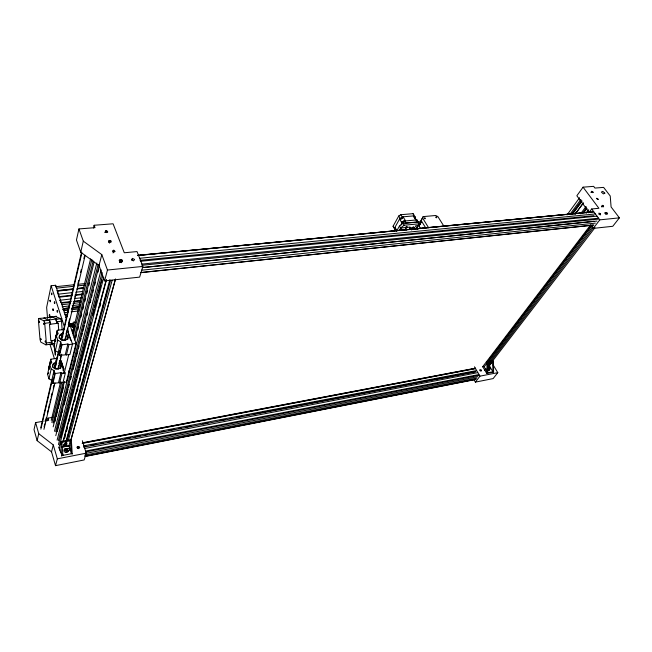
<?xml version="1.0" encoding="UTF-8"?>
<svg xmlns="http://www.w3.org/2000/svg" width="652" height="652" viewBox="0 0 652 652"><rect width="100%" height="100%" fill="white"/><g stroke="black" fill="none" stroke-linecap="round" stroke-linejoin="round"><path stroke-width="0.98" d="M414.069 229.178L414.273 227.556M63.896 329.244L64.246 328.429M417.198 225.934L418.274 225.258M64.898 449.228L65.273 450.874L67.107 450.76A1.174 1.002 5.8 0 0 67.327 450.483L66.895 449.041A1.174 1.002 5.8 0 0 66.537 448.869C60.571 450.296 70.799 452.455 66.512 448.641M72.16 326.799L72.926 324.085A4.499 1.231 82.9 0 1 73.309 324.183L73.44 324.305A4.735 1.296 82.9 0 1 73.978 325.193L74.45 326.619M72.323 326.782L73.211 324.06L74.678 326.823M73.937 329.439L73.179 326.766L73.749 327.027A2.078 0.57 82.9 0 1 74.018 327.777M488.095 368.421C490.418 366.416 490.402 373.148 487.419 369.717M72.682 327.1L73.448 325.487L74.336 326.97M72.845 327.084L73.358 325.495L74.165 326.994M63.839 329.138L64.23 328.494M72.535 324.892C73.57 323.588 67.074 324.248 69.145 325.324L72.535 324.892L71.736 323.824A4.083 1.108 82.9 0 0 71.524 324.321M72.706 324.753L69.291 325.609L68.672 324.859L72.69 324.476A4.083 1.108 82.9 0 0 72.657 324.231L72.176 323.734L68.786 324.199M59.805 352.153C59.536 347.638 59.104 355.34 59.308 351.281M75.942 342.659L76.317 344.052L75.958 343.221M56.398 321.754L56.83 322.031M72.152 323.775L71.826 324.59M73.888 329.602L73.431 327.214A1.5 0.407 82.9 0 1 73.537 327.239L74.002 328.421M50.832 363.49L50.522 362.015L50.546 363.474M59.34 336.473L59.593 335.478A4.67 3.61 9.4 0 1 60.489 334.362L61.5 333.775M61.272 345.919C61.475 342.862 59.845 346.098 61.638 346.065M108.982 240.661L108.843 241.631L109.895 242.316L111.133 242.079L111.264 241.11L110.212 240.425L108.982 240.661L108.509 242.479M412.806 227.344L411.95 229.202M412.936 227.295L412.667 228.224A4.792 2.478 -30.9 0 1 412.08 229.17A3.04 1.573 -30.9 0 0 411.885 228.689M402.007 218.754L402.145 218.053L401.314 218.942M44.947 317.956L38.81 318.478L38.427 320.385L40.041 339.635L40.791 342.096L45.933 344.851L51.72 344.06L52.005 340.605M71.997 327.027C71.696 325.267 73.472 319.537 75.33 322.854M66.422 318.38L55.624 285.274L51.117 285.755L46.634 307.41L47.539 318.315M55.624 285.274L56.284 287.605M45.933 344.851L46.341 342.968L44.703 323.302L43.937 320.825L38.81 318.478M43.073 421.29L35.599 422.602L34.026 429.627L37.131 440.662L51.532 451.844L55.526 465.65L84.165 459.953L86.219 453.181L82.348 440.728M94.116 225.266L95.005 227.662L78.941 228.933L76.455 240.026L80.742 252.194L99.014 265.543L104.573 280.89L139.634 277.124L142.878 266.423L137.034 251.574L124.287 252.772L113.089 223.791L94.116 225.266L93.456 228.021M50.856 359.219L48.452 369.456L50.856 359.219L56.528 358.404L57.148 357.622M57.368 330.295L54.801 341.232L57.368 330.295L63.22 329.529L63.855 328.747M63.016 382.439L52.959 383.311L51.752 380.328L48.949 378.845L47.572 374.256L49.78 364.419L51.492 362.267L50.669 359.594M57.172 330.67L58.036 333.376L56.284 335.535L53.912 346.082L55.363 350.743L58.264 352.276L59.528 355.307L69.911 354.549L72.543 343.922L76.031 343.441L70.392 326.22L68.59 324.998M57.311 334.835L57.254 334.093M48.949 378.845L51.19 369.032L49.78 364.419M55.363 350.743L57.767 340.222L56.284 335.535M37.131 440.662L38.745 433.686L35.599 422.602M80.742 252.194L83.301 241.15L78.941 228.933M54.475 367.263L55.387 363.327M55.844 361.355L56.528 358.404M60.995 339.113L62.551 332.406M40.815 427.598L54.026 370.532L51.19 369.032M54.629 368.103L60.701 341.778L57.767 340.222M61.304 339.35L81.565 252.096M40.864 429.155L52.16 380.613M54.923 368.73L58.615 352.879M61.614 340.002L81.899 252.821M52.567 383.017L54.858 373.246L54.026 370.532M59.12 355.014L61.573 344.525L60.701 341.778M52.959 383.311L55.249 373.531L54.858 373.246M59.528 355.307L61.981 344.827L61.573 344.525M44.108 426.824L44.809 423.857M45.281 421.877L46.219 417.916M47.384 412.969L48.085 409.994M48.558 408.013L49.495 404.053M49.959 402.072L50.66 399.105M51.133 397.125L52.062 393.164M53.236 388.217L53.937 385.242M59.087 363.466L59.788 360.491M60.253 358.51L61.19 354.549M66.105 333.759L67.042 329.798M68.68 322.87L69.617 318.909M71.956 309.007L72.894 305.046M74.76 297.133L75.469 294.158M77.808 284.256L78.745 280.303M80.612 272.381L81.313 269.406M83.888 258.518L84.589 255.551M58.281 367.63L58.509 365.446M64.866 339.773L65.314 337.907M43.937 429.375L54.947 382.887M58.232 369.04L61.744 354.199M65.029 340.352L85.176 255.291M60.799 363.245L61.28 361.273L63.594 368.641L63.097 370.597M47.417 420.76L48.044 418.128L52.894 417.288M58.607 382.422L60.962 372.667L62.005 373.221L65.436 372.691L62.983 382.602L66.333 382.072L76.031 343.441M65.347 354.476L67.873 344.012L68.957 344.59L72.486 344.101L68.183 332.316M59.634 382.968L62.005 373.221M66.414 355.047L68.957 344.59M51.223 420.336L60.587 381.933M72.592 332.691L90.595 258.82M51.875 422.488L61.818 381.95M73.22 335.487L91.891 259.357M68.753 354.721L64.295 372.862L60.277 360.026M53.105 422.977L63.114 382.471M74.1 338.013L93.146 260.955M53.171 426.864L64.442 381.485M74.736 340.059L94.1 262.137M54.915 421.697L55.648 418.731M56.145 416.758L57.62 410.833M58.109 408.861L59.585 402.936M60.082 400.964L61.557 395.039M62.046 393.066L63.521 387.141M75.819 337.777L76.553 334.81M77.784 329.879L78.525 326.913M80.978 317.043L81.72 314.077M82.951 309.146L83.684 306.179M84.915 301.248L85.656 298.282M86.887 293.343L87.621 290.385M88.851 285.446L89.593 282.487M54.475 431.282L96.83 263.009M105.363 232.568L105.82 230.743L107.604 231.395L107.686 232.12L106.015 232.544L105.225 231.957L105.82 230.743M55.713 431.771L98.093 264.614M106.341 232.634L106.806 230.808M51.532 451.844L53.285 444.949L38.745 433.686M99.014 265.543L101.802 254.622L83.301 241.15M55.787 435.666L99.308 264.981M57.278 431.461L59.544 422.618M60.041 420.654L61.549 414.762M62.054 412.797L62.804 409.847M64.059 404.933L66.072 397.068M66.569 395.104L68.077 389.211M68.582 387.247L69.332 384.297M70.587 379.382L71.345 376.432M73.097 369.554L75.86 358.747M76.365 356.783L77.873 350.882M78.37 348.918L79.128 345.976M80.383 341.061L81.133 338.111M81.639 336.147L82.388 333.196M82.894 331.232L84.401 325.332M84.899 323.368L85.656 320.425M86.912 315.511L87.661 312.561M90.18 302.732L90.93 299.79M91.435 297.817L92.185 294.875M92.69 292.911L93.44 289.961M94.695 285.046L95.453 282.096M97.963 272.267L98.713 269.325M57.107 440.133L101.093 269.879M109.503 243.155L110.212 240.425M58.354 440.622L102.103 272.471M58.427 444.607L102.617 275.763M60.701 437.362L68.688 406.897M69.202 404.933L71.264 397.068M71.785 395.104L73.326 389.203M73.839 387.239L75.901 379.382M76.423 377.41L78.484 369.554M78.998 367.589L79.772 364.639M80.286 362.675L86.985 337.117M87.498 335.152L89.56 327.296M90.082 325.324L90.848 322.381M92.657 315.495L94.198 309.602M94.719 307.638L96.781 299.773M97.295 297.809L98.069 294.859M98.582 292.895L100.644 285.03M101.158 283.066L101.932 280.115M103.774 277.247L59.039 447.133L59.968 450.287M55.526 465.65L57.335 458.829L53.285 444.949M104.573 280.89L107.458 270.034L101.802 254.622M61.198 444.835L61.858 442.358L71.37 440.589L72.242 454.142M113.057 252.935L113.782 250.221L115.094 251.387L113.725 252.185L112.413 251.02L113.782 250.221M63.032 441.461L106.162 279.863M63.309 441.396L106.504 279.765M64.735 437.997L65.526 435.055M66.577 431.135L67.36 428.193M69.202 421.331L69.992 418.388M71.826 411.526L72.616 408.584M74.458 401.713L75.249 398.771M77.083 391.909L77.873 388.967M79.715 382.105L80.498 379.162M82.339 372.292L83.13 369.35M99.943 306.587L100.734 303.645M61.712 456.196L60.514 441.559L71.06 439.578L71.37 440.589M65.51 443.27L109.805 279.781M65.828 443.441L92.136 346.514M92.665 344.558L93.464 341.624M93.994 339.668L96.121 331.827M96.651 329.871L99.308 320.083M99.846 318.127L100.636 315.185M101.174 313.229L101.965 310.295M102.503 308.331L104.63 300.499M105.159 298.543L106.488 293.644M107.018 291.688L107.816 288.755M65.917 444.631L66.594 442.268M66.985 440.719L110.62 280.287M68.321 440.418L112.152 280.287M71.964 324.476L72.03 324.256A4.083 1.117 82.9 0 1 72.266 323.783L72.796 323.742M68.957 445.715L70.326 440.768L71.378 453.735L68.957 445.715L61.475 447.133M119.642 262.267L120.392 259.561L121.997 260.026L122.519 261.305L121.345 262.088L119.74 261.623L119.226 260.335L120.392 259.561M70.66 440.907L115.526 278.974L70.832 440.369M121.248 262.732L121.997 260.026M77.531 448.356L78.093 446.408L79.748 447.288L78.794 448.666L77.132 447.785L78.093 446.408M131.997 260.181L132.511 258.388L134.597 259.48L133.489 260.89L131.402 259.798L132.511 258.388M406.97 229.414L406.318 228.599A0.929 0.587 29.2 0 0 406.082 228.55A1.059 0.668 29.2 0 0 405.723 228.575A0.929 0.587 29.2 0 0 405.511 228.681L405.511 228.681M66.121 444.02L65.021 444.794L63.611 444.794M68.786 370.898L69.104 372.479L68.778 371.746M488.103 368.111L488.03 368.16A0.913 0.611 36.9 0 0 487.957 368.364L488.592 369.431A0.913 0.611 36.9 0 0 488.87 369.57C491.103 369.888 488.56 366.994 487.394 368.038M67.792 339.415L67.898 337.394L66.211 335.34M59.772 352.316L59.34 351.615M62.845 334.492A4.393 3.399 9.4 0 0 61.255 334.835L60.245 335.421A4.67 3.61 9.4 0 0 59.348 336.538L59.096 337.532A4.385 3.39 9.4 0 0 59.136 338.217M418.013 229.194L417.027 227.564L419.44 223.106L420.458 223.017L419.024 226.048L420.605 228.648M421.347 222.022L420.784 221.093L423.213 216.603L435.723 215.494L437.891 216.619L443.979 226.317M420.784 221.093L423.213 216.603M417.027 227.564L419.44 223.106M73.203 326.791L73.089 326.97A1.964 0.538 82.9 0 1 73.953 328.184L74.01 328.551M412.716 229.113L413.026 227.124M405.446 228.762L406.335 229.822M394.819 227.589L396.416 229.879L395.414 229.969L393.066 226.244L398.747 215.991L400.768 214.72L413.034 213.669L413.735 214.695M394.672 228.974L395.136 228.151L396.416 229.879M400.385 218.73L399.92 219.569L403.417 217.369L400.385 218.73L398.747 215.991M396.628 231.085L399.448 226.057L403.009 223.277L421.225 221.607M402.194 221.753L401.722 222.593L405.234 220.384L402.194 221.753L404.167 225.217L419.415 223.807M401.086 224.867L402.056 223.147L405.577 220.938L415.862 220.009L413.36 215.918L403.083 216.814L399.586 219.023L394.81 227.597L396.766 230.881M399.146 230.596L400.605 227.996L404.167 225.217M413.034 213.669L415.389 217.401L414.908 218.233L413.352 215.918M409.48 227.996L409.978 227.132L411.722 230.026M416.734 221.224L417.215 220.392L416.514 219.374L415.52 219.463M414.093 229.113L413.221 227.67L413.735 226.774L414.607 228.216M421.461 221.313L419.008 226.04L421.714 221.395L425.626 227.776M488.136 368.038L489.334 367.932M74.426 348.657L74.76 350.303L74.475 349.888M64.907 449.212C67.262 446.644 69.927 452.822 65.811 452.333M60.554 368.657L61.035 366.065L59.055 363.849M590.981 225.282L593.263 228.387L612.774 226.293L619.4 217.858L611.095 206.969L610.231 195.999L603.605 187.385L594.95 188.069L593.638 186.35L583.067 187.173L576.849 195.747L588.87 211.957M74.369 326.856L73.717 325.454A3.399 0.929 82.9 0 0 73.423 325.283L72.657 326.465A3.749 1.027 82.9 0 0 72.616 327.002M567.044 214.932L579.587 197.719M570.092 214.198L580.883 199.447M571.771 213.84L581.372 200.734M572.358 213.986L581.967 200.889M572.212 214.557L581.82 201.468M575.186 213.53L576.392 211.9M575.333 213.774L583.165 203.147M575.023 214.369L583.467 202.919M580.622 213.783L586.083 206.431M582.921 212.601L586.564 207.703M583.98 212.503L587.02 208.42M586.547 212.585L588.381 210.14M586.254 213.18L588.691 209.92M588.764 212.87L591.682 208.974L598.919 208.298L583.067 187.173M601.837 207.01L603.01 205.461L603.646 206.684L602.098 205.918L602.187 205.364L603.01 205.461M482.61 366.832L590.663 224.883M486.824 362.471L587.248 230.751M588.479 229.137L590.94 225.902M487.427 362.072L591.511 225.616M487.346 362.406L591.543 225.845M487.223 364.468L488.454 362.854M489.693 361.241L592.774 226.456M487.492 365.845L593.206 227.907M473.906 379.586L475.381 382.121L479.97 376.147L497.786 372.659L493.181 365.014M593.263 228.387L599.807 219.854L619.4 217.858M484.607 370.352L485.748 368.861L486.253 369.725M488.478 366.351L594.95 227.719M605.716 214.361L606.906 212.821L607.582 213.742L607.151 214.247L606.026 213.864L605.341 212.943L605.781 212.438L606.906 212.821M484.338 366.383L482.724 366.693L486.71 373.417L487.125 372.887L486.848 362.602L486.4 361.852M61.687 360.752L61.272 361.289L63.578 368.641L64.279 369.008M486.71 373.417L493.165 372.162L493.588 371.632L493.311 361.395L492.863 360.637L486.408 361.844M54.246 368.241L54.858 367.459M47.572 374.256L48.696 372.822M497.786 372.659L493.124 378.592L475.381 382.121M104.874 232.536L105.583 231.639L107.148 232.03M68.599 331.795L68.134 332.504L70.555 339.977L71.264 340.352M487.525 363.091L489.269 362.43L487.386 364.77M487.973 363.824L489.709 363.172L487.37 365.69M487.215 370.018L487.672 369.48L487.166 368.616M601.511 206.627L602.024 206.065L603.182 206.904M73.456 327.165L73.757 327.581M73.342 327.214L73.912 328.005M73.334 325.291L72.828 326.44A3.749 1.027 82.9 0 0 72.779 326.978M65.567 317.532L67.172 316.481M405.022 223.717L405.854 223.188L418.16 222.063L418.731 222.894M590.834 192.275L592.228 192.438M409.839 227.858L413.213 227.67M409.798 228.526L411.436 228.436A3.211 1.654 -30.9 0 1 412.145 229.26M49.226 367.964L49.234 369.44M56.3 364.843C54.132 364.9 54.01 368.021 56.08 368.404A2.526 1.997 8 0 0 56.757 368.551L58.444 368.152A2.241 1.777 8 0 0 58.876 367.744L58.745 365.666M84.972 456.27L476.131 379.187M85.241 456.498L475.61 379.513M57.335 458.829L86.219 453.181M86.129 453.336L477.777 376.701M84.646 455.161L476.677 378.144M487.125 372.887L493.588 371.632M61.883 455.577L72.413 453.531M85.461 451.07L478.829 374.59M85.534 451.983L478.853 375.324M84.124 446.62L86.121 446.237M91.117 445.283L96.113 444.322M101.109 443.36L103.106 442.977M108.102 442.015L113.098 441.062M118.093 440.1L120.09 439.717M125.086 438.755L130.082 437.802M135.078 436.84L140.074 435.878M145.07 434.925L147.067 434.542M152.063 433.58L157.059 432.618M162.055 431.665L164.051 431.274M169.047 430.32L174.043 429.358M179.039 428.397L181.036 428.014M186.032 427.06L191.028 426.098M203.016 423.8L208.012 422.838M220.001 420.532L224.997 419.578M229.993 418.617L231.99 418.234M236.986 417.272L241.982 416.318M246.978 415.357L248.974 414.974M253.97 414.012L475.773 371.428M83.554 447.158L475.52 371.819M66.512 451.917L68.427 451.551M84.727 448.494L477.663 372.651M82.91 442.977L474.86 368.519M487.639 366.122L489.359 365.796L492.667 361.493L492.945 371.754M63.024 446.979L69.691 445.707M82.168 443.433L475.3 368.682M66.651 449.008L70.465 448.274M76.903 447.142L78.9 446.759M83.896 445.797L476.457 370.605M82.478 442.789L475.601 368.16M487.557 365.772L489.155 365.47L493.165 372.162M486.848 362.602L493.311 361.395M60.815 442.569L61.858 442.374L62.926 455.373L62.396 453.588M63.008 336.106C60.758 336.122 60.677 339.333 62.796 339.708A2.608 2.021 9.4 0 0 63.497 339.863L65.233 339.472A2.323 1.793 9.4 0 0 65.681 339.073L66.015 338.029L65.534 336.97M44.939 420.964L48.68 420.312L48.044 418.128M63.529 373.311L64.108 373.221M55.249 373.531L60.962 372.667M61.981 344.827L67.873 344.012M46.341 342.968L52.136 342.178M51.084 343.857L54.915 343.335M54.686 340.205L50.84 340.76L49.479 324.305L50.652 324.158L49.324 319.904L50.652 324.158M57.718 334.174C57.881 332.585 56.479 333.702 57.767 333.865M69.112 325.902L73.048 325.397M69.169 326.114L73.105 325.609M68.541 326.456L70.392 326.22M70.465 326.456L72.16 326.236M57.343 291.982L59.185 297.671M68.297 324.329L72.225 323.832M68.925 325.03L72.307 324.598M44.703 323.302L50.522 322.569M58.713 329.961L58.175 323.205L57.017 323.351L55.664 319.121L56.887 321.77L62.641 321.037M49.495 324.337L58.167 323.237M43.937 320.825L49.748 320.099M56.096 319.309L61.842 318.583M64.703 314.761L67.735 314.386M63.537 310.751L68.59 310.14M71.614 309.773L78.688 308.926M64.083 312.715L68.126 312.226M71.166 311.852L78.24 310.996M63.187 308.6L69.251 307.874M72.282 307.516L79.348 306.676M63.912 308.665L67.947 308.184M74.002 307.459L79.055 306.856M62.478 309.643L68.541 308.918M71.573 308.551L79.658 307.581M61.924 304.737L70.008 303.791M73.04 303.441L80.114 302.609M62.119 306.807L69.544 305.918M72.225 305.609L80.31 304.655M61.125 302.658L71.223 301.485M74.255 301.134L80.31 300.433M61.427 303.213L70.514 302.161M73.546 301.803L80.62 300.979M59.43 300.303L70.555 299.023M74.597 298.559L81.679 297.752M59.177 296.627L72.331 295.144M75.371 294.802L82.454 294.003M59.454 297.149L71.573 295.78M75.616 295.323L82.682 294.525M57.498 291.142L73.7 289.358M76.732 289.023L83.823 288.249M58.476 294.15L72.633 292.569M75.673 292.235L82.747 291.444M56.528 288.16L73.717 286.293M77.767 285.861L84.841 285.087M57.229 290.645L73.423 288.869M77.474 288.42L83.546 287.76M56.952 290.841L73.13 289.064M78.191 288.51L83.244 287.956M56.039 286.676L74.238 284.712M78.281 284.28L85.355 283.522M140.482 272.552L593.198 225.054M140.816 272.65L593.89 225.079M141.533 270.213L595.366 223.139M107.458 270.034L142.878 266.423M142.601 267.532L594.029 221.321M142.234 267.638L596.963 221.077M141.802 264.109L598.471 218.216M141.883 265.291L598.479 219.113M119.789 262.324L121.81 262.128M140.05 260.327L593.948 215.673M140.759 261.265L596.898 216.146M119.349 260.246L121.378 260.05M139.601 258.273L595.268 213.954M604.38 213.065L606.409 212.87M60.188 300.719L61.272 302.887M137.662 255.323L589.897 212.096M138.167 255.38L593.043 211.867M137.556 255.551L593.703 211.892M418.462 225.568L415.357 225.942L417.361 229.39M400.597 228.013L409.978 227.132M413.694 216.464L414.688 216.374L415.389 217.401M108.851 241.468L110.359 241.427M66.447 448.706C63.7 447.785 62.722 452.219 65.73 452.325M66.17 441.795L66.259 441.82A1.508 0.685 -18.4 0 1 66.48 441.926L66.61 442.137M72.991 323.498L74.613 326.611M488.853 365.862L490.443 367.932M405.886 229.52L405.813 229.488A0.921 0.587 29.2 0 0 405.577 229.439A1.059 0.668 29.2 0 0 405.218 229.455M113.22 251.069L114.654 251.672M51.215 317.182L50.799 317.002L56.447 316.31L55.314 316.44L60.693 318.73L61.484 321.183L62.193 329.969M436.408 216.953C434.093 216.725 437.818 218.868 436.53 217.026M51.296 343.84L51.72 344.06M73.513 326.709L73.717 327.035A2.078 0.57 82.9 0 1 74.018 327.956M66.096 334.068C72.445 337.679 63.016 343.702 59.976 338.486A4.393 3.39 9.4 0 1 59.348 336.513M59.291 362.862C65.412 366.342 56.333 372.406 53.342 367.288A4.246 3.358 8.1 0 1 52.747 365.348L52.983 364.321A4.515 3.578 8.1 0 1 53.855 363.213L54.841 362.618A4.246 3.366 8.1 0 1 56.39 362.259M489.359 367.948C491.152 369.203 488.47 370.157 488.112 368.502M55.722 341.281L55.746 339.782M73.415 327.214L73.472 327.255A1.5 0.407 82.9 0 0 73.285 327.222M67.482 376.669L67.678 378.299L67.384 377.891M58.916 447.541L59.919 450.393M68.37 324.427L68.607 324.745A4.091 1.1 82.9 0 1 68.941 325.462A3.733 1.002 82.9 0 1 69.039 325.755M591.682 208.974L599.807 219.854M393.066 226.244L395.414 229.969M51.516 361.933L51.769 362.871M54.907 372.977L55.094 373.498M422.586 217.988L428.625 227.792M416.514 219.374L418.16 222.063M414.574 217.686L416.563 220.963M418.804 224.5L419.375 225.421M405.577 220.938L403.083 216.814L399.586 219.031L402.056 223.147M400.768 214.72L402.406 217.45M404.224 220.474L405.854 223.188M399.448 226.057L401.901 230.197M474.477 366.823L479.97 376.147M57.425 334.753L57.237 333.938M57.034 334.745L56.968 333.221L57.335 334.117M73.317 331.053L73.065 330.344M73.26 332.121L72.698 330.287M73.105 332.153L72.633 330.727A4.735 1.296 82.9 0 1 72.535 330.311M73.815 327.671L73.855 327.785A2.103 0.57 82.9 0 0 73.725 327.28M72.91 332.202L72.445 331.2L72.625 332.927L72.315 330.01M73.366 330.955L73.122 330.14M67.4 328.103L68.55 331.982M51.117 285.755L63.986 325.592M74.206 326.88L73.546 325.478A3.39 0.929 82.9 0 0 73.26 325.324M49.886 344.077L54.369 358.584M60.237 451.2L60.783 453.026M72.959 330.165L73.301 331.208A3.39 0.929 82.9 0 0 73.391 331.412M73.912 327.948L73.986 328.363M51.549 343.278L52.16 344.998L52.429 343.58M53.896 343.474L55.29 355.185A1.663 0.424 82.6 0 0 55.412 355.193L55.281 349.847M50.343 318.2L49.593 314.321L49.267 315.169A1.654 0.416 83.1 0 0 49.275 315.625L49.454 317.809M56.887 321.77L57.017 323.351M406.074 229.618A0.921 0.579 29.2 0 0 406.383 229.675A1.059 0.668 29.2 0 0 406.726 229.626A0.921 0.579 29.2 0 0 406.881 229.537M56.202 363.245A4.238 3.358 8 0 0 55.787 363.286A4.246 3.366 8 0 0 54.613 363.612L53.627 364.199A4.507 3.57 8 0 0 52.755 365.307L52.502 366.294A4.238 3.358 8 0 0 52.633 367.312M61.451 333.897A4.393 3.39 9.4 0 1 63.048 333.547M74.475 326.685A4.735 1.296 82.9 0 1 74.564 327.092M41.003 339.496C40.391 340.98 40.636 336.432 41.003 339.496M53.334 310.083C52.486 312.218 52.82 306 53.334 310.083M52.869 380.181C52.176 381.493 52.519 377.149 52.869 380.181M424.305 218.118C425.243 220.091 426.221 217.23 424.322 218.078M39.544 322.023C38.965 323.579 39.136 318.95 39.544 322.023M53.757 373.466C53.977 376.506 54.597 372.536 53.757 373.466M54.858 303.009C53.977 305.152 54.344 298.918 54.858 303.009M57.058 310.865C57.441 315.038 58.069 309.146 57.058 310.865M44.189 324.199C43.545 325.764 43.798 321.086 44.189 324.199M60.408 344.875L60.783 346.204L60.416 344.802M45.184 341.151C45.453 344.272 45.95 340.026 45.184 341.151M63.782 445.503C64.915 446.897 67.702 444.607 66.83 442.961A1.508 0.685 -18.5 0 0 66.561 442.806L64.483 443.401L63.782 445.503M49.927 300.409C50.261 304.427 50.946 298.82 49.927 300.409M51.41 293.302C51.736 297.361 52.462 291.672 51.41 293.302M406.09 226.896C407.223 227.915 407.655 225.07 406.098 226.855M596.792 198.322L597.313 199.422L598.446 199.349L596.792 198.322M600.582 213.921L600.362 214.915L598.772 214.092L598.992 213.098L600.582 213.921M481.363 370.197L481.054 371.208L479.725 370.515L480.043 369.505L481.363 370.197M593.133 192.218L592.807 192.65L591.38 191.68L591.706 191.248L593.133 192.218M487.484 362.471L484.191 366.774L487.761 372.765L487.492 362.488M69.854 449.782L68.876 450.581L67.588 450.255L67.221 449.098L68.199 448.299L69.479 448.625L69.854 449.782M604.82 193.179L603.369 193.905L601.364 192.079L602.815 191.354L604.82 193.179M56.822 318.975L48.15 320.05L43.798 318.094L52.364 317.043L56.822 318.975"/></g></svg>
